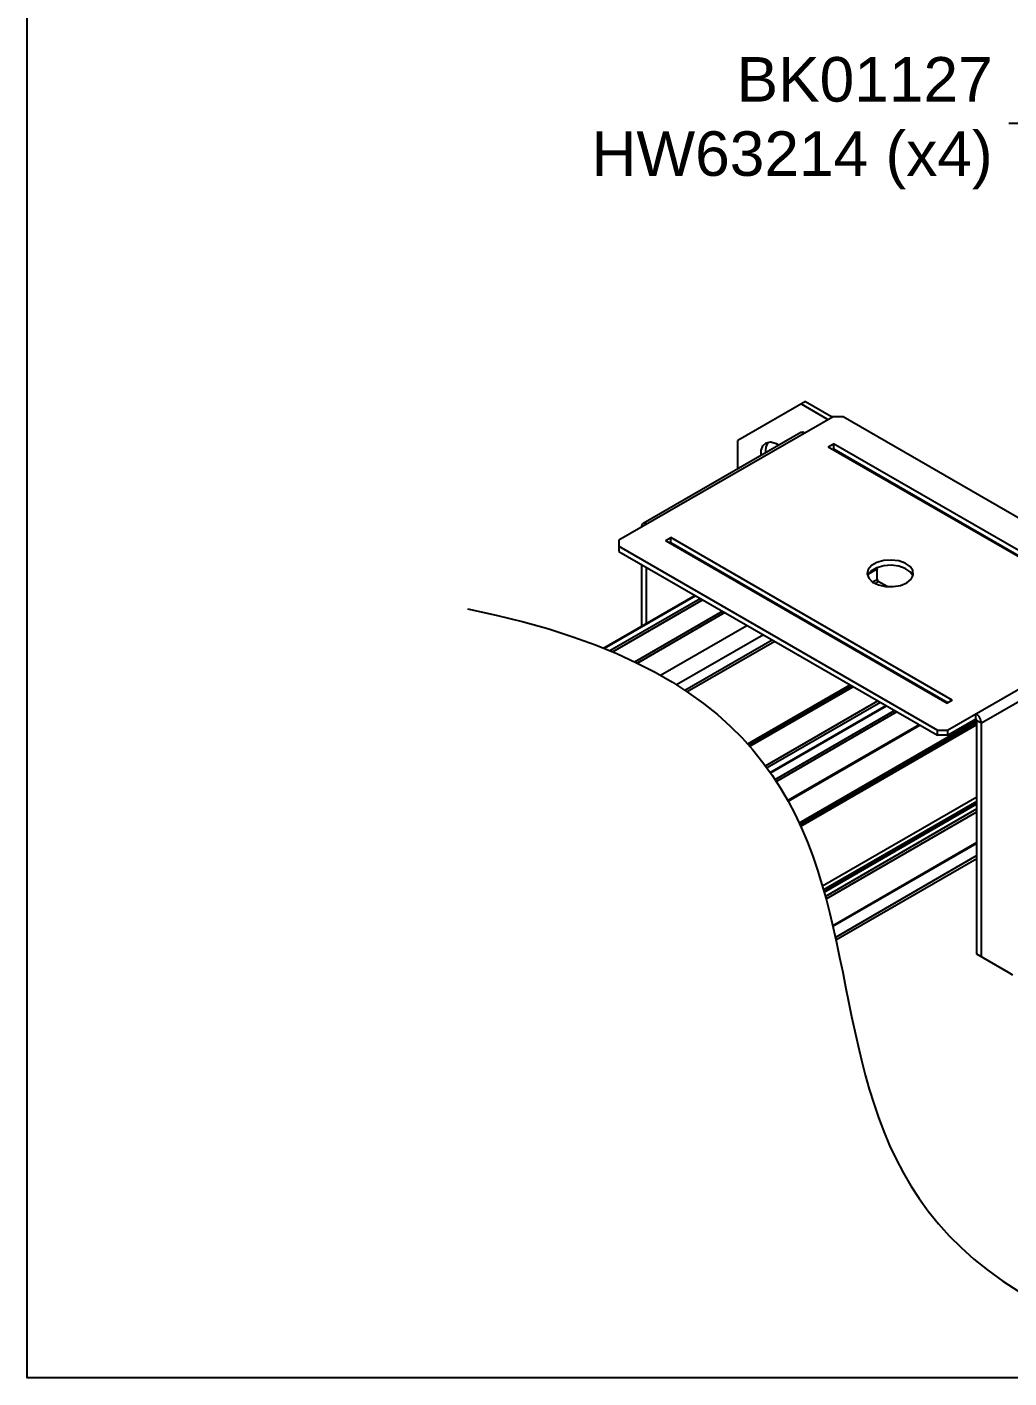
# Model space of a CAD drawing. Extents: x 0 to 11.1, y -12.5 to 0.1.
# Drawn here: x 0 to 5.51, y -12.39 to -4.8 of the extents above; entities that cross this region are included whole.
import ezdxf
from ezdxf import colors
from ezdxf.entities.mleader import LeaderData, LeaderLine
from ezdxf.math import Vec2, Vec3

# ---------------------------------------------------------------- set-up
doc = ezdxf.new("R2010")
doc.units = 0
doc.header["$LTSCALE"] = 0.5
doc.header["$MEASUREMENT"] = 0
for name, color, linetype in [('Dimension', 10, 'CONTINUOUS'), ('FAB DWG', 221, 'CONTINUOUS'), ('Housing', 150, 'CONTINUOUS'), ('Mounting', 4, 'CONTINUOUS')]:
    doc.layers.add(name, color=color, linetype=linetype)
doc.layers.add('Text-Unprinted', color=131, linetype='CONTINUOUS', plot=False)
doc.styles.get("Standard").update_dxf_attribs({"font": 'arial.ttf'})

msp = doc.modelspace()

# ---------------------------------------------------------------- linework, layer by layer
at = {"layer": 'Dimension', "transparency": 16777216}
msp.add_open_spline([(2.472, -8.0696), (4.2398, -8.4231), (4.5934, -10.1909), (4.9469, -11.9586), (6.7147, -12.3122)], degree=3, dxfattribs=at)
at = {"layer": 'Housing', "transparency": 16777216}
for p, q in [((4.7697, -7.8472), (4.7213, -7.8751)), ((4.7691, -7.8386), (4.7697, -7.8472)), ((4.7697, -7.9043), (4.7697, -7.8472)), ((4.7444, -7.9189), (4.7697, -7.9043)), ((4.7768, -7.9166), (4.7584, -7.9272)), ((4.826, -7.945), (4.7768, -7.9166)), ((3.75, -7.995), (3.2375, -8.2908)), ((3.7529, -7.9967), (3.241, -8.2922)), ((3.2698, -8.3041), (3.7777, -8.0109)), ((3.7918, -8.0191), (3.2862, -8.311)), ((3.4097, -8.3669), (3.902, -8.0827)), ((3.9162, -8.0909), (3.425, -8.3744)), ((3.5545, -8.4426), (4.0399, -8.1623)), ((4.1318, -8.2154), (3.6449, -8.4965)), ((3.6917, -8.5267), (4.1813, -8.244)), ((4.1955, -8.2521), (3.7047, -8.5354)), ((4.0426, -8.8269), (4.6168, -8.4954)), ((4.6239, -8.4994), (4.0474, -8.8323)), ((4.0542, -8.8399), (4.6339, -8.5052)), ((4.6368, -8.5069), (4.0561, -8.8421)), ((4.1437, -8.9505), (4.7744, -8.5864)), ((4.7886, -8.5945), (4.1522, -8.9619)), ((4.1708, -8.9879), (4.8204, -8.6129)), ((4.1724, -8.9903), (4.8233, -8.6146)), ((4.1972, -9.0268), (4.8673, -8.6399)), ((4.8814, -8.6481), (4.205, -9.0386)), ((5.33, -8.696), (4.3331, -9.2715)), ((4.3361, -9.2779), (5.3301, -8.7041)), ((5.3301, -8.7156), (4.3402, -9.2871)), ((5.0066, -8.7204), (4.2694, -9.1459)), ((4.2709, -9.1485), (5.0095, -8.7221)), ((4.3414, -9.2897), (5.3301, -8.719)), ((5.3301, -9.1263), (4.4637, -9.6265)), ((4.4691, -9.6453), (5.3301, -9.1483)), ((5.3301, -9.1606), (4.4721, -9.6559)), ((4.4729, -9.6588), (5.3301, -9.164)), ((5.3301, -9.1925), (4.4797, -9.6834)), ((4.4835, -9.6976), (5.3301, -9.2089)), ((5.3301, -9.381), (4.5211, -9.848)), ((4.5218, -9.851), (5.3301, -9.3844)), ((5.3301, -9.4545), (4.5358, -9.913)), ((4.539, -9.9275), (5.3301, -9.4708))]:
    msp.add_line(p, q, dxfattribs=at)
msp.add_arc((4.7851, -7.9036), 0.0154, 182.60548, 237.39452, dxfattribs=at)
at = {"layer": 'Mounting', "transparency": 16777216}
for p, q in [((4.3683, -6.9054), (3.9894, -7.1243)), ((4.343, -6.9201), (4.4887, -7.0042)), ((4.3683, -6.9054), (4.5141, -6.9896)), ((4.5225, -6.9913), (3.3206, -7.6851)), ((4.5192, -6.9931), (4.5141, -6.9896)), ((4.579, -6.9913), (4.5225, -6.9913)), ((6.3673, -8.0236), (4.579, -6.9913)), ((4.3415, -7.0809), (3.4576, -7.5911)), ((3.9894, -7.2841), (3.9894, -7.1243)), ((4.496, -7.1596), (4.5249, -7.1429)), ((4.496, -7.1596), (6.0757, -8.0715)), ((4.5214, -7.1742), (4.5249, -7.1723)), ((6.1045, -8.0549), (4.5249, -7.1429)), ((4.5249, -7.1429), (4.5249, -7.1723)), ((4.5249, -7.1723), (6.0792, -8.0695)), ((3.3206, -7.6851), (3.3206, -7.7177)), ((3.3206, -7.7177), (5.1089, -8.7501)), ((3.3206, -7.7177), (3.3206, -7.7471)), ((3.5833, -7.6865), (3.6122, -7.6698)), ((3.5833, -7.6865), (5.163, -8.5984)), ((3.6087, -7.7011), (3.6122, -7.6992)), ((5.1918, -8.5818), (3.6122, -7.6698)), ((3.6122, -7.6992), (3.6122, -7.6698)), ((5.1665, -8.5964), (3.6122, -7.6992)), ((3.3206, -7.7471), (5.1089, -8.7794)), ((3.4485, -7.8209), (3.4485, -8.169)), ((3.4739, -7.8356), (3.4739, -8.1544)), ((5.1654, -8.7501), (6.3673, -8.0563)), ((6.2393, -8.2018), (5.3555, -8.7121)), ((5.1918, -8.5818), (5.163, -8.5984)), ((5.1654, -8.7794), (5.3244, -8.6876)), ((5.3244, -8.6876), (5.3244, -8.6583)), ((5.3555, -8.7121), (5.3301, -8.6974)), ((5.3301, -10.0076), (5.3301, -8.6974)), ((5.3555, -10.0223), (5.3555, -8.7121)), ((5.1089, -8.7501), (5.1654, -8.7501)), ((5.1089, -8.7794), (5.1089, -8.7501)), ((5.1654, -8.7794), (5.1089, -8.7794)), ((5.1654, -8.7501), (5.1654, -8.7794)), ((5.5069, -10.1097), (5.3301, -10.0076)), ((5.5322, -10.1244), (5.5069, -10.1097))]:
    msp.add_line(p, q, dxfattribs=at)
at = {"layer": 'Mounting', "transparency": 16777216, "flags": 128}
for points in [[(4.1189, -7.2094), (4.1197, -7.182), (4.1295, -7.1546), (4.1481, -7.1378), (4.1735, -7.1333), (4.2028, -7.1417), (4.2194, -7.1514)], [(4.9359, -7.9237), (4.9607, -7.9036), (4.9729, -7.88), (4.9712, -7.8553), (4.9556, -7.8323), (4.928, -7.8134), (4.8912, -7.8008), (4.8493, -7.7957), (4.8069, -7.7987), (4.7684, -7.8096), (4.7381, -7.8271), (4.7193, -7.8493), (4.7141, -7.8738), (4.7228, -7.898), (4.7447, -7.9192), (4.7774, -7.9351), (4.8173, -7.9441), (4.86, -7.9451), (4.901, -7.9381), (4.9359, -7.9237)], [(4.9714, -7.8853), (4.9712, -7.8846), (4.9556, -7.8616), (4.928, -7.8427), (4.8912, -7.8301), (4.8493, -7.825), (4.8069, -7.8281), (4.7684, -7.8389), (4.7381, -7.8564), (4.7193, -7.8786), (4.7164, -7.8853)]]:
    msp.add_lwpolyline(points, dxfattribs=at)
at = {"layer": 'Mounting', "transparency": 16777216}
for centre, radius, start, end in [((4.4875, -7.0075), 0.00346, 294.51856, 69.67244), ((4.3506, -7.101), 0.0221, 54.38242, 114.30712), ((4.2218, -7.1818), 0.0786, 142.63911, 189.49476), ((3.4675, -7.6082), 0.0192, 50.79671, 189.21404), ((5.2881, -8.7151), 0.0675, 2.60548, 57.39452), ((5.3178, -8.698), 0.0123, 2.60548, 57.39452)]:
    msp.add_arc(centre, radius, start, end, dxfattribs=at)
at = {"layer": 'Text-Unprinted', "ltscale": 0.5, "transparency": 16777216}
msp.add_lwpolyline([(0, 0), (11.1232, 0), (11.1232, -12.3857), (0, -12.3857)], close=True, dxfattribs=at)

# ---------------------------------------------------------------- leaders
at = {"layer": 'FAB DWG', "transparency": 16777216}
ml = msp.add_multileader_mtext('Standard', dxfattribs=at)
ml.set_content('BK01127\\PHW63214 (x4)', color=256)
ml.set_leader_properties()
ml.build(insert=Vec2(0, 0))
ml.multileader.update_dxf_attribs({"text_right_attachment_type": 2, "dogleg_length": 0.36, "arrow_head_size": 0.25})
ctx = ml.context
ctx.base_point, ctx.char_height, ctx.arrow_head_size, ctx.landing_gap_size, ctx.plane_origin = Vec3(3.1176, -5.135), 0.25, 0.25, 0.09, Vec3(3.8119, -7.3866)
ctx.right_attachment, ctx.text_align_type = 2, 2
notes = []
notes.append((ctx, [(0, (1, 1, 0), (5.8685, -5.346), (-1, 0), 0.36, [(0, [(7.4805, -6.1218)], 0, [])])]))
ctx.mtext.insert, ctx.mtext.alignment, ctx.mtext.flow_direction = Vec3(5.4185, -4.9733), 3, 5
for ctx, leaders in notes:
    for number, flags, end, landing, length, lines in leaders:
        leader = LeaderData()
        leader.index, (leader.has_last_leader_line, leader.has_dogleg_vector, leader.attachment_direction) = number, flags
        leader.last_leader_point, leader.dogleg_vector, leader.dogleg_length = Vec3(end), Vec3(landing), length
        for number, points, colour, breaks in lines:
            line = LeaderLine()
            line.index, line.vertices, line.color, line.breaks = number, Vec3.list(points), colors.encode_raw_color(colour), breaks
            leader.lines.append(line)
        ctx.leaders.append(leader)

doc.saveas('drawing.dxf')
